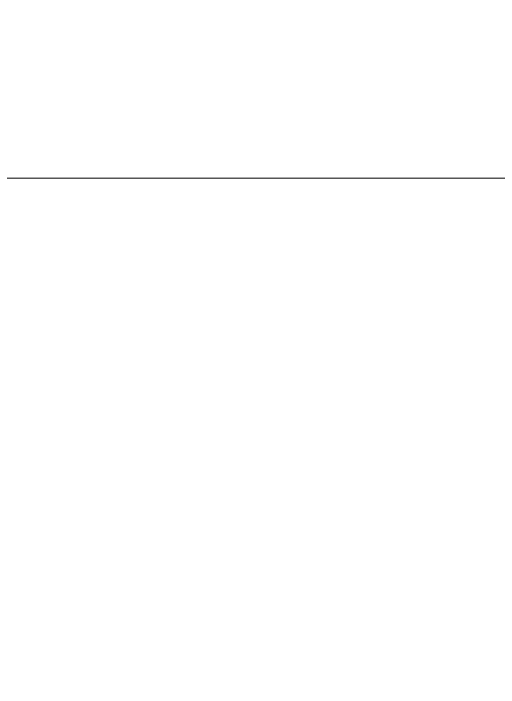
# Model space of a CAD drawing. Header units: millimetres. Extents: x -164500 to 426394, y -23753 to 102118.
# Drawn here: x 150656.076 to 150656.684, y 82210.719 to 82211.565 of the extents above; entities that cross this region are included whole.
import ezdxf

# ---------------------------------------------------------------- set-up
doc = ezdxf.new("R2010")
doc.units = ezdxf.units.MM
doc.layers.add('A-DOOR-1', color=7, linetype='Continuous', lineweight=5, true_color=0xc0c0c0)
doc.layers.add('A-DOOR-FRAM-1', color=7, linetype='Continuous', lineweight=5, true_color=0xc0c0c0)
doc.layers.add('I-WALL', color=7, linetype='Continuous', lineweight=5)

# ---------------------------------------------------------------- blocks, each defined once
blk = doc.blocks.new('110_Дверь_СКБ_2Ст - Д-1 Лестничная клетка EIS60-24280000-Объем проектирования 2 этажа')
at = {"layer": 'A-DOOR-FRAM-1'}
blk.add_line((767.5, 118), (697.5, 118), dxfattribs=at)
blk = doc.blocks.new('2floor')
at = {"layer": 'I-WALL'}
h = blk.add_hatch(dxfattribs=at)
h.set_pattern_fill('FP_191', color=256, style=0, pattern_type=2)
h.set_pattern_definition([(0, (148772.123, 0), (243.84, 60.96), [20.117, -162.763, 20.117, -162.763, -975.36]), (0, (148772.123, 0), (243.84, 60.96), [-365.76, 20.117, -345.643, 20.117, -162.763, -426.72]), (0, (148772.123, 0), (243.84, 60.96), [-914.4, 20.117, -101.803, 20.117, -284.683]), (120, (148863.563, 30.48), (-174.7129, 180.69163), [20.117, -162.763, 20.117, -162.763, -975.36]), (120, (148863.563, 30.48), (-174.7129, 180.69163), [-365.76, 20.117, -345.643, 20.117, -162.763, -426.72]), (120, (148863.563, 30.48), (-174.7129, 180.69163), [-914.4, 20.117, -101.803, 20.117, -284.683]), (240, (148894.043, 152.4), (-69.1271, -241.65163), [20.117, -162.763, 20.117, -162.763, -975.36]), (240, (148894.043, 152.4), (-69.1271, -241.65163), [-365.76, 20.117, -345.643, 20.117, -162.763, -426.72]), (240, (148894.043, 152.4), (-69.1271, -241.65163), [-914.4, 20.117, -101.803, 20.117, -284.683])])
h.paths.add_polyline_path([(152282.12337, 7660.00001), (152282.12337, 7680.00001), (152112.12339, 7680.00001), (152112.12339, 7672.00001), (152057.12339, 7672.00001), (152057.12339, 7660.00001), (152262.12337, 7660.00001)])
h.paths.add_polyline_path([(148883.94155, 7660.00001), (150657.12339, 7660.00001), (150657.12339, 7672.00001), (150602.12339, 7672.00001), (150602.12339, 7680.00001), (148882.12337, 7680.00001), (148882.12337, 7660.00001)])
at = {"layer": 'A-DOOR-1', "rotation": 180}
blk.add_blockref('110_Дверь_СКБ_2Ст - Д-1 Лестничная клетка EIS60-24280000-Объем проектирования 2 этажа', (151369.62339, 7790.00001), dxfattribs=at)

msp = doc.modelspace()

# ---------------------------------------------------------------- block references
msp.add_blockref('2floor', (0, 74539.35845))

doc.saveas('drawing.dxf')
